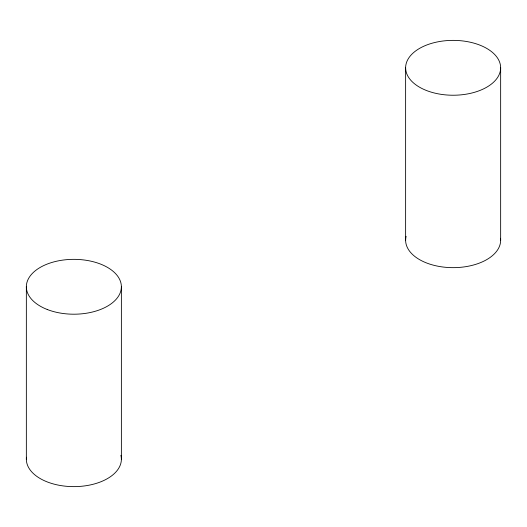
<?xml version="1.0" encoding="UTF-8"?>
<svg xmlns="http://www.w3.org/2000/svg" width="527" height="527" viewBox="0 0 527 527"><rect width="100%" height="100%" fill="white"/><g stroke="black" fill="none" stroke-linecap="round" stroke-linejoin="round"><path stroke-width="0.79" d="M500.65 67.805A47.516 27.43 0 0 1 429.38 91.56A47.516 27.43 0 0 1 429.38 44.051A47.516 27.43 0 0 1 500.65 67.805L500.65 240.226M405.625 67.805L405.625 240.226M121.375 286.774L121.375 459.195M26.35 286.774L26.35 459.195M120.894 455.295A47.516 27.43 0 0 1 75.559 486.612A47.516 27.43 0 0 1 26.469 457.238M500.531 238.27A47.516 27.43 0 0 1 451.441 267.637A47.516 27.43 0 0 1 406.106 236.32M47.232 309.494A47.516 27.43 0 0 0 121.256 288.73A47.516 27.43 0 0 0 53.102 262.103A47.516 27.43 0 0 0 47.232 309.494"/></g></svg>
